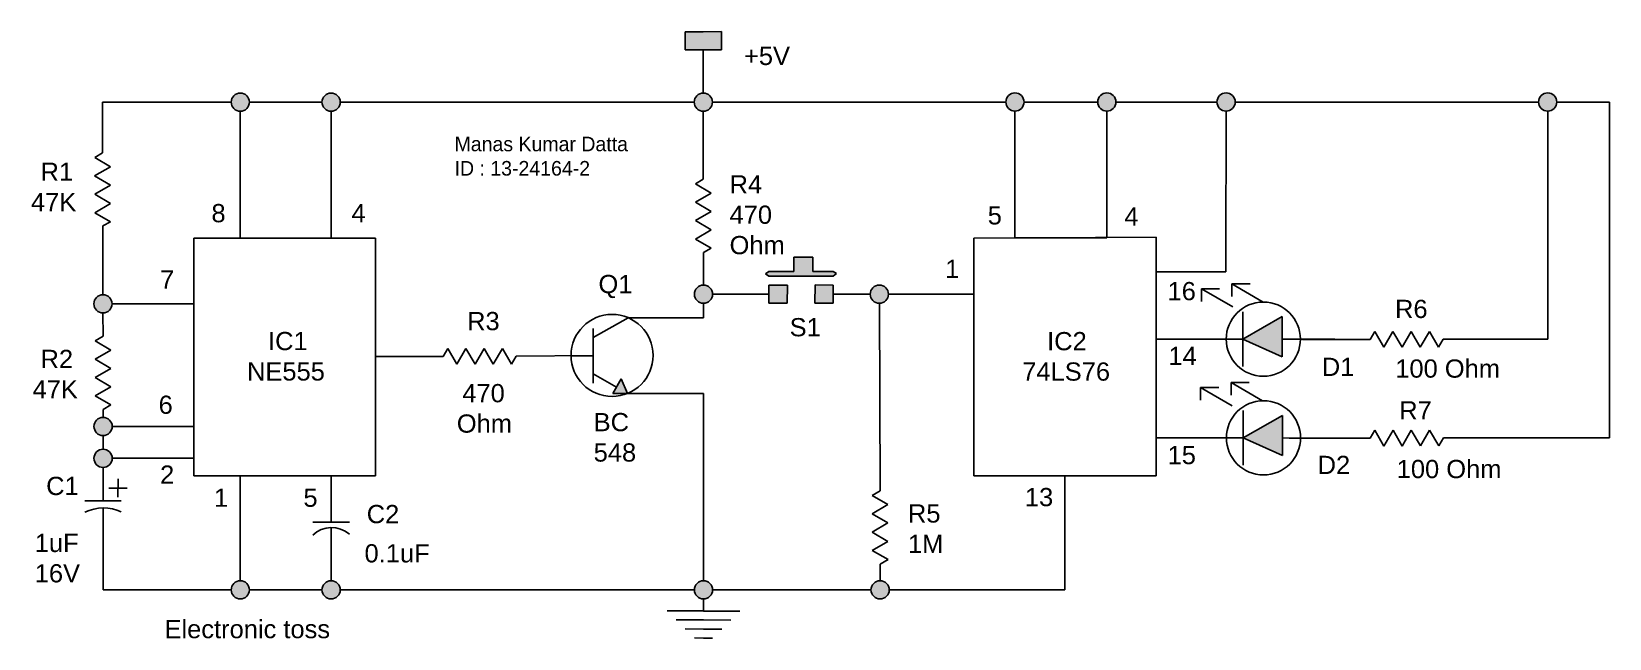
# Model space of a CAD drawing. Header units: inches. Extents: x 58.6 to 145.1, y 60.1 to 93.4.
import ezdxf

# ---------------------------------------------------------------- set-up
doc = ezdxf.new("R2010")
doc.units = ezdxf.units.IN
doc.header["$MEASUREMENT"] = 0
doc.styles.get("Standard").update_dxf_attribs({"font": 'Arial.ttf'})

msp = doc.modelspace()

# ---------------------------------------------------------------- hatches: boundary and pattern name
h = msp.add_hatch(color=256)
h.dxf.hatch_style = 1
h.paths.add_polyline_path([(63.008, 78.434, 1), (62.008, 78.434, 1)])
h.paths.add_polyline_path([(63.017, 69.957, 1), (62.017, 69.957, 1)])
h.paths.add_polyline_path([(63.017, 71.706, 1), (62.017, 71.706, 1)])
h.paths.add_polyline_path([(69.541, 89.502, 1), (70.541, 89.502, 1)])
h.paths.add_polyline_path([(74.524, 89.502, 1), (75.524, 89.502, 1)])
h.paths.add_polyline_path([(70.541, 62.74, 1), (69.541, 62.74, 1)])
h.paths.add_polyline_path([(75.524, 62.74, 1), (74.524, 62.74, 1)])
h.paths.add_polyline_path([(90.939, 74.31), (90.484, 73.52), (91.287, 73.52)])
h.paths.add_polyline_path([(95.439, 92.375), (96.439, 92.375), (96.437, 93.375), (95.437, 93.368), (94.437, 93.366), (94.439, 92.375)])
h.paths.add_polyline_path([(94.939, 89.502, 1), (95.939, 89.502, 1)])
h.paths.add_polyline_path([(94.949, 78.963, 1), (95.949, 78.963, 1)])
h.paths.add_polyline_path([(95.949, 62.74, 1), (94.949, 62.74, 1)])
h.paths.add_polyline_path([(100.048, 79.463), (99.035, 79.463), (99.04, 78.464), (100.04, 78.463)])
h.paths.add_polyline_path([(101.568, 79.47), (101.564, 78.47), (102.564, 78.463), (102.564, 79.463)])
h.paths.add_polyline_path([(101.451, 80.622), (101.451, 81.001), (100.397, 81.001), (100.397, 80.622), (100.397, 80.202), (99.035, 80.202), (98.859, 80.082), (99.035, 79.952), (102.564, 79.952), (102.741, 80.101), (102.564, 80.202), (101.451, 80.202)])
h.paths.add_polyline_path([(104.593, 78.963, 1), (105.593, 78.963, 1)])
h.paths.add_polyline_path([(105.637, 62.74, 1), (104.637, 62.74, 1)])
h.paths.add_polyline_path([(113.032, 89.506, 1), (112.032, 89.506, 1)])
h.paths.add_polyline_path([(118.075, 89.506, 1), (117.075, 89.506, 1)])
h.paths.add_polyline_path([(124.614, 89.506, 1), (123.614, 89.506, 1)])
h.paths.add_polyline_path([(127.199, 75.527), (127.199, 77.73), (125.041, 76.497)])
h.paths.add_polyline_path([(125.049, 71.081), (127.208, 70.111), (127.208, 72.314)])
h.paths.add_polyline_path([(142.253, 89.506, 1), (141.253, 89.506, 1)])

# ---------------------------------------------------------------- linework, layer by layer
for p, q in [((95.437, 93.368), (94.437, 93.366)), ((94.439, 92.375), (94.437, 93.366)), ((96.437, 93.375), (95.437, 93.368)), ((96.439, 92.375), (96.437, 93.375)), ((95.439, 92.375), (94.439, 92.375)), ((95.439, 90.002), (95.439, 92.375)), ((95.439, 92.375), (96.439, 92.375)), ((62.487, 86.713), (62.487, 89.502)), ((62.487, 89.502), (69.541, 89.502)), ((62.487, 89.502), (69.541, 89.502)), ((70.541, 89.502), (74.524, 89.502)), ((75.524, 89.502), (94.939, 89.502)), ((95.939, 89.502), (104.545, 89.502)), ((104.545, 89.502), (112.032, 89.505)), ((117.075, 89.508), (113.032, 89.506)), ((113.032, 89.506), (117.075, 89.506)), ((118.075, 89.506), (123.614, 89.506)), ((118.075, 89.506), (123.614, 89.506)), ((118.075, 89.506), (123.614, 89.506)), ((124.614, 89.506), (135.027, 89.506)), ((141.253, 89.506), (135.027, 89.506)), ((145.141, 89.506), (142.253, 89.506)), ((145.141, 71.074), (145.141, 89.506)), ((70.041, 89.002), (70.041, 82.036)), ((75.024, 82.036), (75.024, 89.002)), ((95.439, 85.268), (95.439, 89.002)), ((112.532, 89.006), (112.532, 82.047)), ((117.575, 82.047), (117.575, 89.006)), ((124.114, 89.006), (124.104, 80.967)), ((141.753, 76.491), (141.753, 89.006)), ((62.056, 86.459), (62.487, 86.713)), ((62.054, 85.449), (62.918, 85.953)), ((62.918, 85.953), (62.056, 86.459)), ((62.921, 84.951), (62.054, 85.449)), ((62.058, 84.446), (62.921, 84.951)), ((95.008, 85.015), (95.439, 85.268)), ((95.87, 84.508), (95.008, 85.015)), ((62.92, 83.938), (62.058, 84.446)), ((95.006, 84.004), (95.87, 84.508)), ((95.873, 83.506), (95.006, 84.004)), ((62.055, 83.436), (62.92, 83.938)), ((62.925, 82.941), (62.055, 83.436)), ((95.01, 83.001), (95.873, 83.506)), ((62.925, 82.941), (62.497, 82.708)), ((62.497, 82.687), (62.497, 82.708)), ((62.497, 82.687), (62.497, 78.934)), ((62.507, 78.934), (62.497, 82.687)), ((95.007, 81.991), (95.872, 82.494)), ((95.872, 82.494), (95.01, 83.001)), ((67.497, 82.036), (67.497, 69.004)), ((77.462, 82.036), (67.497, 82.036)), ((70.041, 82.036), (75.024, 82.036)), ((77.462, 69.004), (77.462, 82.036)), ((95.877, 81.497), (95.007, 81.991)), ((95.444, 81.246), (95.877, 81.497)), ((110.278, 82.036), (120.274, 82.086)), ((110.278, 69.004), (110.278, 82.036)), ((112.532, 82.047), (117.575, 82.047)), ((120.274, 82.089), (120.274, 69.004)), ((120.274, 82.089), (120.274, 76.497)), ((95.444, 81.246), (95.444, 80.318)), ((95.449, 79.463), (95.449, 81.132)), ((100.397, 80.622), (100.397, 81.001)), ((100.397, 81.001), (101.451, 81.001)), ((100.397, 80.202), (100.397, 80.622)), ((101.451, 81.001), (101.451, 80.622)), ((101.451, 80.622), (101.451, 80.202)), ((124.104, 80.967), (124.104, 80.187)), ((99.035, 80.202), (98.859, 80.082)), ((98.859, 80.082), (99.035, 79.952)), ((99.035, 80.202), (100.397, 80.202)), ((100.397, 80.202), (99.035, 80.202)), ((99.035, 79.952), (102.564, 79.952)), ((102.564, 80.202), (101.451, 80.202)), ((102.741, 80.101), (102.564, 80.202)), ((102.564, 79.952), (102.741, 80.101)), ((124.104, 80.187), (120.274, 80.187)), ((99.035, 78.963), (95.949, 78.963)), ((99.04, 78.464), (99.035, 79.464)), ((99.035, 79.464), (100.048, 79.463)), ((100.048, 79.463), (99.035, 79.463)), ((99.035, 79.463), (99.035, 78.963)), ((100.048, 79.463), (100.04, 78.463)), ((100.048, 78.963), (100.048, 79.463)), ((101.564, 78.47), (101.568, 79.47)), ((101.568, 79.47), (102.564, 79.463)), ((102.564, 78.963), (102.564, 79.463)), ((102.564, 79.463), (102.564, 78.463)), ((104.593, 78.963), (102.564, 78.963)), ((105.593, 78.963), (110.278, 78.963)), ((124.492, 78.263), (122.759, 79.261)), ((122.759, 79.261), (123.759, 79.261)), ((123.759, 79.261), (122.759, 79.261)), ((122.759, 79.261), (122.759, 78.561)), ((126.156, 78.533), (124.427, 79.538)), ((124.427, 79.538), (125.427, 79.538)), ((125.427, 79.538), (124.427, 79.538)), ((124.427, 79.538), (124.427, 78.838)), ((62.513, 76.655), (62.509, 77.934)), ((63.008, 78.434), (67.497, 78.434)), ((95.449, 77.673), (95.449, 78.463)), ((100.04, 78.463), (99.04, 78.464)), ((102.564, 78.463), (101.564, 78.47)), ((105.133, 68.175), (105.095, 78.463)), ((125.041, 76.497), (125.041, 77.997)), ((125.041, 77.997), (125.041, 74.997)), ((89.403, 76.584), (91.315, 77.673)), ((89.403, 75.584), (89.403, 77.084)), ((89.403, 77.084), (89.403, 74.084)), ((91.315, 77.673), (95.449, 77.673)), ((125.041, 76.497), (127.199, 77.73)), ((127.199, 77.73), (127.199, 75.527)), ((62.082, 76.402), (62.513, 76.655)), ((62.944, 75.895), (62.082, 76.402)), ((89.403, 75.584), (89.403, 76.584)), ((120.274, 76.497), (125.041, 76.497)), ((124.12, 76.497), (125.041, 76.497)), ((125.041, 74.997), (125.041, 76.497)), ((127.199, 75.527), (125.041, 76.497)), ((127.199, 76.49), (127.56, 76.487)), ((127.56, 76.487), (130.072, 76.487)), ((128.309, 76.484), (132.016, 76.484)), ((132.016, 76.484), (132.269, 76.915)), ((132.016, 76.484), (132.016, 76.484)), ((132.269, 76.915), (132.767, 76.048)), ((132.767, 76.048), (133.267, 76.914)), ((133.267, 76.914), (133.771, 76.05)), ((133.771, 76.05), (134.264, 76.92)), ((134.264, 76.92), (134.765, 76.055)), ((134.765, 76.055), (135.266, 76.921)), ((135.266, 76.921), (135.774, 76.059)), ((135.774, 76.059), (136.026, 76.491)), ((136.026, 76.491), (141.753, 76.491)), ((62.08, 75.392), (62.944, 75.895)), ((62.946, 74.893), (62.08, 75.392)), ((77.462, 69.004), (77.462, 75.553)), ((77.462, 75.553), (81.168, 75.553)), ((81.168, 75.553), (81.422, 75.984)), ((81.168, 75.553), (81.168, 75.553)), ((81.422, 75.984), (81.92, 75.117)), ((81.92, 75.117), (82.42, 75.983)), ((82.42, 75.983), (82.924, 75.119)), ((82.924, 75.119), (83.417, 75.99)), ((83.417, 75.99), (83.918, 75.124)), ((83.918, 75.124), (84.419, 75.99)), ((84.419, 75.99), (84.927, 75.128)), ((84.927, 75.128), (85.179, 75.56)), ((85.179, 75.56), (89.403, 75.594)), ((85.179, 75.56), (89.403, 75.594)), ((88.183, 75.584), (89.403, 75.584)), ((89.403, 75.594), (89.403, 74.594)), ((62.083, 74.388), (62.946, 74.893)), ((89.403, 74.594), (90.683, 73.865)), ((62.081, 73.378), (62.945, 73.881)), ((62.945, 73.881), (62.083, 74.388)), ((90.484, 73.52), (90.939, 74.31)), ((90.939, 74.31), (91.287, 73.52)), ((124.452, 72.842), (122.719, 73.841)), ((122.719, 73.841), (123.719, 73.841)), ((123.719, 73.841), (122.719, 73.841)), ((122.719, 73.841), (122.719, 73.141)), ((126.115, 73.112), (124.386, 74.117)), ((124.386, 74.117), (125.386, 74.117)), ((125.386, 74.117), (124.386, 74.117)), ((124.386, 74.117), (124.386, 73.417)), ((62.95, 72.884), (62.081, 73.378)), ((62.517, 72.633), (62.95, 72.884)), ((91.287, 73.52), (90.484, 73.52)), ((91.287, 73.52), (95.449, 73.52)), ((95.449, 73.52), (95.449, 63.24)), ((62.517, 72.633), (62.517, 72.206)), ((62.517, 72.206), (62.517, 72.633)), ((125.049, 71.081), (125.049, 72.581)), ((125.049, 72.581), (125.049, 69.581)), ((125.049, 71.081), (127.208, 72.314)), ((127.208, 72.314), (127.208, 70.111)), ((62.517, 71.206), (62.517, 70.457)), ((62.517, 70.457), (62.517, 71.206)), ((63.017, 71.706), (67.497, 71.706)), ((120.282, 71.081), (120.274, 71.081)), ((120.282, 71.081), (125.049, 71.081)), ((120.282, 71.081), (120.282, 71.081)), ((124.128, 71.081), (125.049, 71.081)), ((125.049, 69.581), (125.049, 71.081)), ((127.208, 70.111), (125.049, 71.081)), ((127.208, 71.073), (127.568, 71.071)), ((127.568, 71.071), (130.08, 71.071)), ((128.317, 71.067), (132.024, 71.067)), ((132.024, 71.067), (132.277, 71.498)), ((132.024, 71.067), (132.024, 71.067)), ((132.277, 71.498), (132.775, 70.631)), ((132.775, 70.631), (133.275, 71.497)), ((133.275, 71.497), (133.779, 70.633)), ((133.779, 70.633), (134.272, 71.503)), ((134.272, 71.503), (134.774, 70.638)), ((134.774, 70.638), (135.274, 71.504)), ((135.274, 71.504), (135.782, 70.642)), ((135.782, 70.642), (136.034, 71.074)), ((136.034, 71.074), (141.761, 71.074)), ((141.761, 71.074), (145.141, 71.074)), ((62.517, 67.622), (62.517, 69.457)), ((63.017, 69.957), (67.497, 69.957)), ((63.334, 67.828), (63.341, 68.828)), ((67.497, 69.004), (77.462, 69.004)), ((67.497, 69.004), (70.041, 69.004)), ((70.041, 69.004), (70.041, 63.24)), ((75.024, 69.004), (75.024, 66.461)), ((75.024, 66.461), (75.024, 69.004)), ((120.274, 69.004), (110.278, 69.004)), ((115.264, 62.74), (115.264, 69.004)), ((63.517, 67.622), (61.517, 67.622)), ((62.517, 67.622), (63.517, 67.622)), ((62.834, 68.328), (63.834, 68.328)), ((63.834, 68.328), (63.334, 68.328)), ((63.334, 68.328), (63.334, 67.828)), ((104.701, 67.922), (105.133, 68.175)), ((105.563, 67.415), (104.701, 67.922)), ((62.517, 67.237), (62.517, 62.74)), ((104.699, 66.912), (105.563, 67.415)), ((105.566, 66.413), (104.699, 66.912)), ((76.024, 66.461), (74.024, 66.461)), ((74.024, 66.461), (75.024, 66.461)), ((75.024, 66.461), (76.024, 66.461)), ((75.024, 63.24), (75.024, 66.157)), ((104.703, 65.908), (105.566, 66.413)), ((105.565, 65.401), (104.703, 65.908)), ((104.701, 64.898), (105.565, 65.401)), ((105.57, 64.404), (104.701, 64.898)), ((105.137, 64.153), (105.57, 64.404)), ((105.137, 64.153), (105.137, 63.24)), ((62.517, 62.74), (69.541, 62.74)), ((70.541, 62.74), (74.524, 62.74)), ((70.541, 62.74), (74.524, 62.74)), ((75.524, 62.74), (92.647, 62.74)), ((92.647, 62.74), (94.949, 62.74)), ((95.949, 62.74), (104.637, 62.74)), ((95.949, 62.74), (104.637, 62.74)), ((105.637, 62.74), (110.13, 62.74)), ((110.13, 62.74), (115.264, 62.74)), ((95.449, 61.588), (93.449, 61.583)), ((93.449, 61.583), (95.449, 61.588)), ((95.449, 62.24), (95.449, 61.579)), ((97.449, 61.579), (95.449, 61.588)), ((95.449, 61.588), (95.449, 61.579)), ((95.449, 61.579), (97.449, 61.579)), ((96.949, 61.078), (93.949, 61.1)), ((93.949, 61.1), (95.449, 61.089)), ((96.449, 60.589), (94.449, 60.593)), ((94.449, 60.593), (95.449, 60.591)), ((95.449, 61.089), (95.449, 61.088)), ((95.449, 61.089), (95.449, 61.088)), ((95.449, 61.088), (96.949, 61.078)), ((95.449, 60.591), (95.449, 60.589)), ((95.449, 60.591), (95.449, 60.589)), ((95.449, 60.589), (96.449, 60.589)), ((95.949, 60.091), (94.949, 60.098)), ((95.449, 60.095), (95.449, 60.091)), ((95.449, 60.091), (95.949, 60.091))]:
    msp.add_line(p, q)
msp.add_lwpolyline([(102.564, 78.963), (102.564, 78.963), (102.564, 78.963), (102.564, 78.963)], close=True)
for centre, radius in [((70.041, 89.502), 0.5), ((75.024, 89.502), 0.5), ((95.439, 89.502), 0.5), ((112.532, 89.506), 0.5), ((117.575, 89.506), 0.5), ((124.114, 89.506), 0.5), ((141.753, 89.506), 0.5), ((62.508, 78.434), 0.5), ((95.449, 78.963), 0.5), ((105.093, 78.963), 0.5), ((126.156, 76.497), 2.035), ((90.433, 75.602), 2.25), ((126.164, 71.081), 2.035), ((62.517, 71.706), 0.5), ((62.517, 69.957), 0.5), ((70.041, 62.74), 0.5), ((75.024, 62.74), 0.5), ((95.449, 62.74), 0.5), ((105.137, 62.74), 0.5)]:
    msp.add_circle(centre, radius)
for centre, radius, start, end in [((62.54, 64.892), 2.345, 65.3707, 115.85112), ((75.054, 64.678), 1.48, 49.0553, 134.1322), ((75.054, 64.678), 1.48, 49.0553, 134.1322)]:
    msp.add_arc(centre, radius, start, end)

# ---------------------------------------------------------------- texts
at = {"attachment_point": 1}
for s, width, heights, insert, char_height in [('+5V', 4.41538, [0], (97.67, 92.539), 1), ('{\\fApple Chancery|b0|i0|c0|p0;Manas Kumar Datta\\PID : 13-24164-2}', 15.30375, [0], (81.795, 87.605), 0.8), ('\\pi1.7485;R1\\P\\pi1.2233;47K', 4.91585, [0], (57.338, 86.185), 1), ('R4\\P470\\POhm', 4.17644, [0], (96.879, 85.491), 1), ('8', 2.07868, [0], (68.46, 83.91), 1), ('4', 1.73564, [0], (76.139, 83.91), 1), ('5', 1.31883, [0], (111.04, 83.789), 1), ('4', 1.37878, [0], (118.533, 83.729), 1), ('1', 1.25888, [0], (108.702, 80.853), 1), ('7', 2.01877, [0], (65.644, 80.268), 1), ('Q1', 4.24877, [0], (89.689, 80.019), 1), ('16', 2.4853, [0], (120.903, 79.632), 1), ('R3', 3.83038, [0], (82.483, 77.987), 1), ('R6', 3.7732, [0], (133.381, 78.655), 1), ('S1', 3.49276, [0], (100.174, 77.652), 1), ('\\pi2.1573;IC1\\P\\pi1.0045;NE555', 6.10179, [0], (69.406, 76.892), 1), ('\\pi1.9798;IC2\\P\\pi0.61551;74LS76', 5.92407, [0], (112.317, 76.886), 1), ('\\pi0.9448;R2\\P\\pi0.50824;47K', 3.48578, [0], (58.142, 75.911), 1), ('14', 1.54162, [0], (120.95, 76.077), 1), ('D1', 4.26188, [0], (129.365, 75.476), 1), ('100 Ohm', 6.10844, [1.603], (133.393, 75.383), 1), ('\\pi1.3882;470\\P\\pi1.088;Ohm', 5.02738, [0], (80.831, 74.033), 1), ('6', 2.01877, [0], (65.561, 73.398), 1), ('R7', 2.43877, [0], (133.611, 73.09), 1), ('BC\\P548', 4.21768, [0], (89.425, 72.444), 1), ('15', 1.71781, [0], (120.906, 70.636), 1), ('D2', 2.57682, [0], (129.135, 70.095), 1), ('2', 1.82169, [0], (65.642, 69.564), 1), ('100 Ohm', 6.25799, [0], (133.473, 69.87), 1), ('C1', 2.32386, [0], (59.394, 68.942), 1), ('1', 1.48143, [0], (68.598, 68.296), 1), ('5', 4.73391, [0], (73.506, 68.296), 1), ('13', 2.24627, [0], (113.078, 68.33), 1), ('C2', 2.81294, [0], (76.977, 67.398), 1), ('R5\\P1M', 2.8175, [0], (106.664, 67.431), 1), ('1uF\\P16V', 3.75392, [0], (58.768, 65.815), 1), ('0.1uF', 3.53113, [0], (76.857, 65.245), 1), ('Electronic toss', 17.41922, [0], (65.884, 61.087), 1)]:
    msp.add_mtext_dynamic_manual_height_columns(s, width=width, gutter_width=1, heights=heights, dxfattribs=dict(at, insert=insert, char_height=char_height))

doc.saveas('drawing.dxf')
